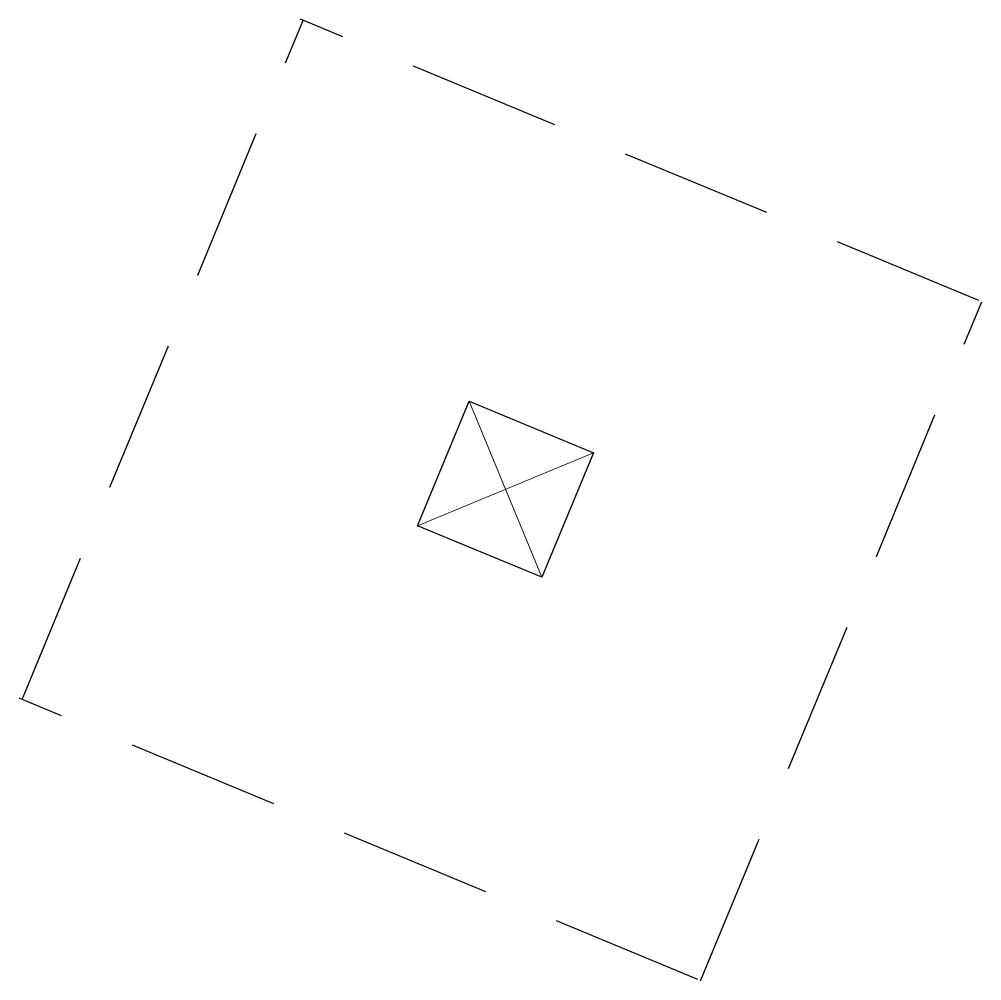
# Model space of a CAD drawing. Header units: inches. Extents: x 2775 to 28360, y 1488 to 9823.
# Drawn here: x 26027.11 to 26066.42, y 7678.92 to 7718.17 of the extents above; entities that cross this region are included whole.
import ezdxf

# ---------------------------------------------------------------- set-up
doc = ezdxf.new("R2010")
doc.units = ezdxf.units.IN
doc.header["$LTSCALE"] = 0.5
doc.header["$MEASUREMENT"] = 0
doc.linetypes.add('HIDDEN', pattern=[0.375, 0.25, -0.125])
doc.layers.add('FOOTING', color=7, linetype='HIDDEN', lineweight=30)
doc.layers.add('WALL FRAMING', color=7, linetype='CONTINUOUS', lineweight=30)

msp = doc.modelspace()

# ---------------------------------------------------------------- linework, layer by layer
at = {"layer": 'FOOTING', "ltscale": 50}
for p, q in [((26027.22127, 7690.40388), (26038.70177, 7718.12026)), ((26066.30318, 7706.68739), (26038.58679, 7718.16789)), ((26054.93766, 7678.92337), (26066.41816, 7706.63976)), ((26054.82267, 7678.971), (26027.10629, 7690.4515))]:
    msp.add_line(p, q, dxfattribs=at)
at = {"layer": 'WALL FRAMING', "color": 6, "lineweight": 9, "ltscale": 75}
for p, q in [((26045.47904, 7702.57921), (26048.45562, 7695.39312)), ((26050.56038, 7700.47445), (26043.37428, 7697.49787))]:
    msp.add_line(p, q, dxfattribs=at)
at = {"layer": 'WALL FRAMING', "color": 6, "ltscale": 75}
msp.add_lwpolyline([(26045.47904, 7702.57921), (26050.56038, 7700.47445), (26048.45562, 7695.39312), (26043.37428, 7697.49787)], close=True, dxfattribs=at)

doc.saveas('drawing.dxf')
